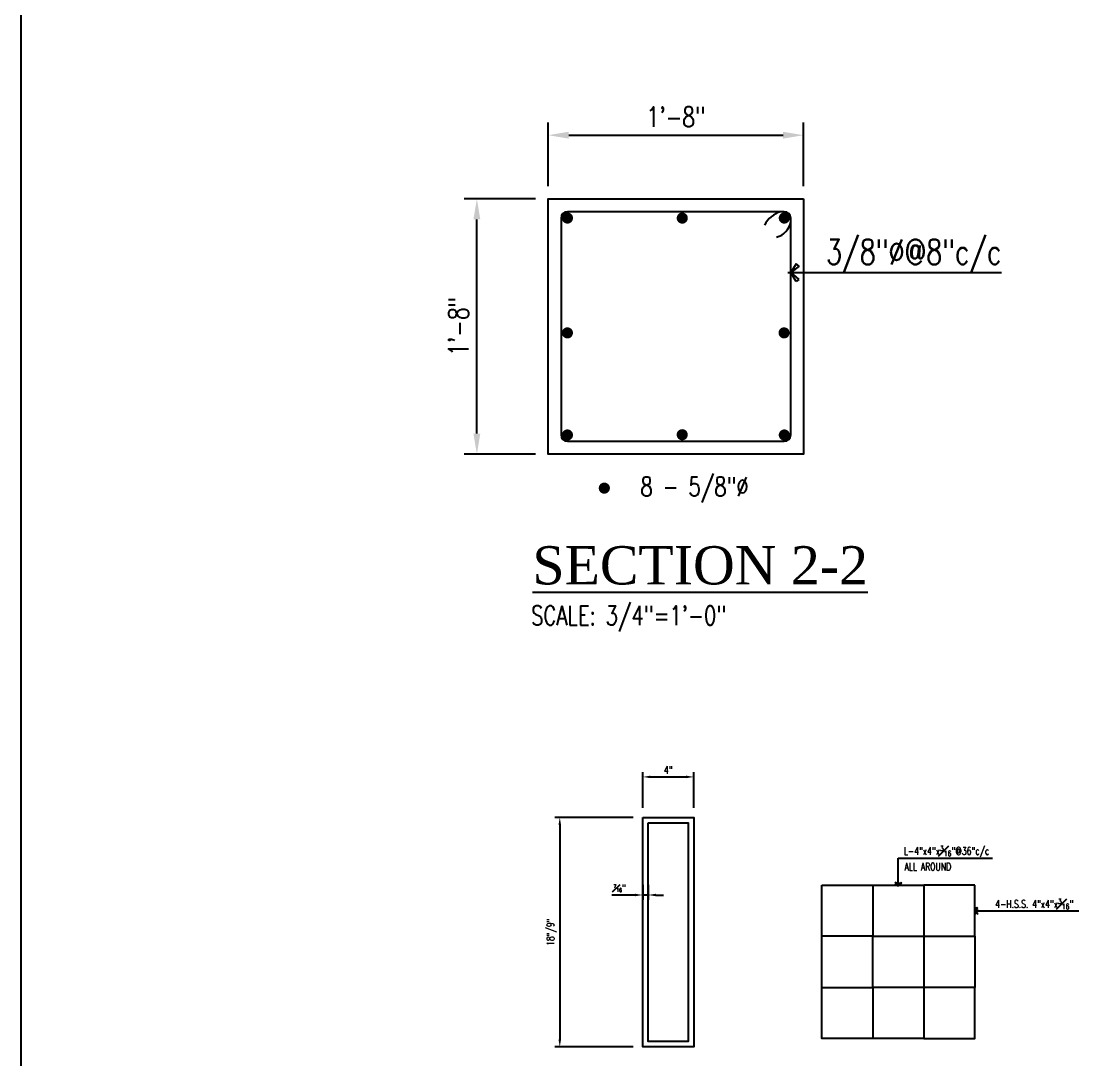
# Model space of a CAD drawing. Header units: inches. Extents: x 1300 to 5626, y -2919 to -1492.
# Drawn here: x 4140.8 to 4223.9, y -2572.8 to -2491.3 of the extents above; entities that cross this region are included whole.
import ezdxf
from ezdxf.enums import TextEntityAlignment as Align

# ---------------------------------------------------------------- set-up
doc = ezdxf.new("R2010")
doc.units = ezdxf.units.IN
doc.header["$LTSCALE"] = 10
doc.header["$MEASUREMENT"] = 0
doc.linetypes.add('GRIDS$0$CENTER', pattern=[2, 1.25, -0.25, 0.25, -0.25])
for name, color, linetype in [('A-TYP-BEAM TEXT', 2, 'Continuous'), ('A-TYP-DIM', 1, 'Continuous'), ('A-TYP-H-TEXT', 2, 'Continuous'), ('A-TYP-ST-DONUT', 6, 'Continuous'), ('BEAM', 2, 'Continuous'), ('dim', 1, 'Continuous'), ('donuts', 6, 'Continuous'), ('FOOTING', 3, 'Continuous'), ('S-BB', 6, 'Continuous'), ('SECTION', 3, 'GRIDS$0$CENTER'), ('SOLAR PANAL NO', 40, 'Continuous'), ('steel', 6, 'Continuous')]:
    doc.layers.add(name, color=color, linetype=linetype)
doc.styles.add('HADINGS', font='times.ttf')
doc.styles.add('rizwan', font='romans.shx', dxfattribs={"width": 0.75})
doc.styles.add('ROMANS', font='tahoma.ttf')
doc.styles.add('STYLE4', font='romans.shx')
doc.dimstyles.new('STYLE-64', dxfattribs={"dimscale": 0, "dimtxt": 0.09375, "dimasz": 0.125, "dimexe": 0.0625, "dimexo": 0.0625, "dimgap": 0.03125, "dimtad": 1, "dimlfac": -1, "dimzin": 3, "dimdsep": 46, "dimlunit": 4, "dimtxsty": 'ROMANS', "dimcen": 0.125, "dimdle": 4, "dimclrd": 1, "dimclre": 1, "dimclrt": 2, "dimadec": 0, "dimazin": 0, "dimtfac": 0.5, "dimtix": 1, "dimtmove": 2, "dimatfit": 3, "dimldrblk": 'ARC', "dimfxl": 0, "dimfrac": 1, "dimtolj": 1, "dimtzin": 3, "dimarcsym": 0})

# ---------------------------------------------------------------- blocks, each defined once
blk = doc.blocks.new('1-donut')
at = {"layer": 'A-TYP-ST-DONUT', "linetype": 'Continuous', "ltscale": 1.5, "const_width": 0.0273}
blk.add_lwpolyline([(0.0136, 0.0002, -1), (-0.0136, 0.0002, -1)], format="xyb", close=True, dxfattribs=at)
blk = doc.blocks.new('*D327')
at = {"layer": 'A-TYP-DIM', "color": 1, "lineweight": -2, "ltscale": 1.5, "transparency": 16777216}
for p, q in [((4182.108, -2504.28), (4182.108, -2499.28)), ((4202.108, -2504.28), (4202.108, -2499.28)), ((4183.708, -2500.28), (4200.508, -2500.28))]:
    blk.add_line(p, q, dxfattribs=at)
at = {"layer": 'A-TYP-DIM', "color": 1, "ltscale": 1.5, "transparency": 16777216}
for points in [[(4183.708, -2500.013), (4183.708, -2500.547), (4182.108, -2500.28)], [(4200.508, -2500.013), (4200.508, -2500.547), (4202.108, -2500.28)]]:
    blk.add_solid(points, dxfattribs=at)
at = {"layer": 'Defpoints', "color": 0, "ltscale": 1.5, "transparency": 16777216}
for p in [(4202.108, -2500.28), (4182.108, -2505.28), (4202.108, -2505.28)]:
    blk.add_point(p, dxfattribs=at)
at = {"layer": 'A-TYP-DIM', "color": 2, "ltscale": 1.5, "transparency": 16777216, "insert": (4192.108, -2498.85), "char_height": 1.5625, "attachment_point": 5, "style": 'rizwan'}
blk.add_mtext('\\A1;1\'-8"', dxfattribs=at)
blk = doc.blocks.new('ARC')
at = {"layer": 'dim', "color": 0, "linetype": 'ByBlock', "ltscale": 1.5}
for p, q in [((0.144, 0), (-1.163, 0)), ((-0.416, -0.321), (0, 0))]:
    blk.add_line(p, q, dxfattribs=at)
at = {"layer": 'dim', "color": 0, "ltscale": 1.5}
for p, q in [((-0.407, 0.336), (-0.262, 0.434)), ((0, 0), (-0.407, 0.336)), ((-0.275, -0.425), (0, 0)), ((-0.262, 0.434), (0, 0)), ((-0.416, -0.321), (-0.275, -0.425))]:
    blk.add_line(p, q, dxfattribs=at)
blk = doc.blocks.new('*D328')
at = {"layer": 'A-TYP-DIM', "color": 1, "lineweight": -2, "ltscale": 1.5, "transparency": 16777216}
for p, q in [((4181.108, -2505.28), (4175.509, -2505.28)), ((4176.509, -2523.68), (4176.509, -2506.88)), ((4181.108, -2525.28), (4175.509, -2525.28))]:
    blk.add_line(p, q, dxfattribs=at)
at = {"layer": 'A-TYP-DIM', "color": 1, "ltscale": 1.5, "transparency": 16777216}
for points in [[(4176.242, -2506.88), (4176.775, -2506.88), (4176.509, -2505.28)], [(4176.242, -2523.68), (4176.775, -2523.68), (4176.509, -2525.28)]]:
    blk.add_solid(points, dxfattribs=at)
at = {"layer": 'Defpoints', "color": 0, "ltscale": 1.5, "transparency": 16777216}
for p in [(4176.509, -2505.28), (4182.108, -2505.28), (4182.108, -2525.28)]:
    blk.add_point(p, dxfattribs=at)
at = {"layer": 'A-TYP-DIM', "color": 2, "ltscale": 1.5, "transparency": 16777216, "insert": (4175.079, -2515.28), "char_height": 1.5625, "attachment_point": 5, "rotation": 90, "style": 'rizwan'}
blk.add_mtext('\\A1;1\'-8"', dxfattribs=at)
blk = doc.blocks.new('*D333')
at = {"layer": 'A-TYP-DIM', "color": 1, "lineweight": -2, "ltscale": 1.5, "transparency": 16777216}
for p, q in [((4188.762, -2553.767), (4182.632, -2553.767)), ((4183.007, -2554.367), (4183.007, -2571.167)), ((4188.762, -2571.767), (4182.632, -2571.767))]:
    blk.add_line(p, q, dxfattribs=at)
at = {"layer": 'A-TYP-DIM', "color": 1, "ltscale": 1.5, "transparency": 16777216}
for points in [[(4182.907, -2554.367), (4183.107, -2554.367), (4183.007, -2553.767)], [(4182.907, -2571.167), (4183.107, -2571.167), (4183.007, -2571.767)]]:
    blk.add_solid(points, dxfattribs=at)
at = {"layer": 'Defpoints', "color": 0, "ltscale": 1.5, "transparency": 16777216}
for p in [(4189.512, -2553.767), (4183.007, -2571.767), (4189.512, -2571.767)]:
    blk.add_point(p, dxfattribs=at)
at = {"layer": 'A-TYP-DIM', "color": 2, "ltscale": 1.5, "transparency": 16777216, "insert": (4182.373, -2562.767), "char_height": 0.5859, "attachment_point": 5, "rotation": 90, "style": 'rizwan'}
blk.add_mtext('\\A1;18"/9"', dxfattribs=at)
blk = doc.blocks.new('*D334')
at = {"layer": 'A-TYP-DIM', "color": 1, "lineweight": -2, "ltscale": 1.5, "transparency": 16777216}
for p, q in [((4189.512, -2553.017), (4189.512, -2550.217)), ((4193.512, -2553.017), (4193.512, -2550.217)), ((4190.112, -2550.592), (4192.912, -2550.592))]:
    blk.add_line(p, q, dxfattribs=at)
at = {"layer": 'A-TYP-DIM', "color": 1, "ltscale": 1.5, "transparency": 16777216}
for points in [[(4190.112, -2550.492), (4190.112, -2550.692), (4189.512, -2550.592)], [(4192.912, -2550.492), (4192.912, -2550.692), (4193.512, -2550.592)]]:
    blk.add_solid(points, dxfattribs=at)
at = {"layer": 'Defpoints', "color": 0, "ltscale": 1.5, "transparency": 16777216}
for p in [(4193.512, -2550.592), (4189.512, -2553.767), (4193.512, -2553.767)]:
    blk.add_point(p, dxfattribs=at)
at = {"layer": 'A-TYP-DIM', "color": 2, "ltscale": 1.5, "transparency": 16777216, "insert": (4191.512, -2550.056), "char_height": 0.5859, "attachment_point": 5, "style": 'rizwan'}
blk.add_mtext('\\A1;4"', dxfattribs=at)
blk = doc.blocks.new('*D335')
at = {"layer": 'A-TYP-DIM', "color": 1, "lineweight": -2, "ltscale": 1.5, "transparency": 16777216}
for p, q in [((4189.512, -2559.047), (4189.512, -2560.227)), ((4189.949, -2559.047), (4189.949, -2560.227)), ((4188.912, -2559.852), (4187.086, -2559.852)), ((4189.949, -2559.852), (4189.512, -2559.852)), ((4190.549, -2559.852), (4191.149, -2559.852))]:
    blk.add_line(p, q, dxfattribs=at)
at = {"layer": 'A-TYP-DIM', "color": 1, "ltscale": 1.5, "transparency": 16777216}
for points in [[(4188.912, -2559.752), (4188.912, -2559.952), (4189.512, -2559.852)], [(4190.549, -2559.752), (4190.549, -2559.952), (4189.949, -2559.852)]]:
    blk.add_solid(points, dxfattribs=at)
at = {"layer": 'Defpoints', "color": 0, "ltscale": 1.5, "transparency": 16777216}
for p in [(4189.512, -2558.297), (4189.949, -2558.297), (4189.949, -2559.852)]:
    blk.add_point(p, dxfattribs=at)
at = {"layer": 'A-TYP-DIM', "color": 2, "ltscale": 1.5, "transparency": 16777216, "insert": (4187.699, -2559.316), "char_height": 0.58594, "attachment_point": 5, "style": 'rizwan'}
blk.add_mtext('\\A1;{\\H0.500000x;\\S7#16;}"', dxfattribs=at)

msp = doc.modelspace()

# ---------------------------------------------------------------- linework, layer by layer
at = {"layer": 'BEAM', "color": 6, "ltscale": 3}
for points in [[(4189.51159, -2553.76689), (4193.51159, -2553.76689), (4193.51159, -2571.76689), (4189.51159, -2571.76689)], [(4203.53882, -2559.09169), (4207.53882, -2559.09169), (4207.53882, -2563.09169), (4203.53882, -2563.09169)], [(4215.53882, -2559.09169), (4211.53882, -2559.09169), (4211.53882, -2563.09169), (4215.53882, -2563.09169)], [(4203.53882, -2567.09169), (4207.53882, -2567.09169), (4207.53882, -2571.09169), (4203.53882, -2571.09169)], [(4215.53882, -2567.09169), (4211.53882, -2567.09169), (4211.53882, -2571.09169), (4215.53882, -2571.09169)]]:
    msp.add_lwpolyline(points, close=True, dxfattribs=at)
at = {"layer": 'FOOTING'}
msp.add_lwpolyline([(4202.10805, -2505.28008), (4202.10805, -2525.28008), (4182.10805, -2525.28008), (4182.10805, -2505.28008)], close=True, dxfattribs=at)
at = {"layer": 'S-BB'}
for centre, radius, start, end in [((4200.95297, -2508.31324), 2.12944, 107.2176865, 152.5247237), ((4199.64715, -2506.83518), 1.47749, 283.609854, 351.4051844)]:
    msp.add_arc(centre, radius, start, end, dxfattribs=at)
at = {"layer": 'SECTION', "color": 2, "linetype": 'Continuous'}
for p, q in [((4207.53882, -2559.09169), (4211.53882, -2559.09169)), ((4203.53882, -2567.09169), (4203.53882, -2563.09169)), ((4207.53882, -2563.09169), (4211.53882, -2563.09169)), ((4207.53882, -2567.09169), (4207.53882, -2563.09169)), ((4211.53882, -2563.09169), (4211.53882, -2567.09169)), ((4215.53882, -2563.09169), (4215.53882, -2567.09169)), ((4211.53882, -2567.09169), (4207.53882, -2567.09169)), ((4211.53882, -2571.09169), (4207.53882, -2571.09169))]:
    msp.add_line(p, q, dxfattribs=at)
msp.add_lwpolyline([(4189.94909, -2554.20439), (4193.07409, -2554.20439), (4193.07409, -2571.32939), (4189.94909, -2571.32939)], close=True, dxfattribs=at)
at = {"layer": 'SOLAR PANAL NO'}
msp.add_lwpolyline([(4140.79173, -2378.26769), (4678.42223, -2378.26769), (4678.42223, -2919.20099), (4140.79173, -2919.20099)], close=True, dxfattribs=at)
at = {"layer": 'steel'}
for p, q in [((4200.60805, -2506.28008), (4183.60805, -2506.28008)), ((4183.10805, -2506.78008), (4183.10805, -2523.78008)), ((4201.10805, -2523.78008), (4201.10805, -2506.78008)), ((4183.60805, -2524.28008), (4200.60805, -2524.28008))]:
    msp.add_line(p, q, dxfattribs=at)
for centre, start, end in [((4183.60805, -2506.78008), 90, 180), ((4200.60805, -2506.78008), 0, 90), ((4183.60805, -2523.78008), 180, 270), ((4200.60805, -2523.78008), 270, 0)]:
    msp.add_arc(centre, 0.5, start, end, dxfattribs=at)

# ---------------------------------------------------------------- block references
at = {"layer": 'donuts', "yscale": 16, "zscale": 16}
for p, xscale in [((4183.60805, -2506.78008), 16), ((4200.60805, -2506.78008), -16)]:
    msp.add_blockref('1-donut', p, dxfattribs=dict(at, xscale=xscale))
for p, xscale, rotation in [((4192.60805, -2506.77599), -16, 180), ((4183.60668, -2515.77735), -16, 180), ((4200.59102, -2515.7755), -16, 180), ((4183.60805, -2523.78008), -16, 180), ((4192.60619, -2523.76033), -16, 180), ((4200.60805, -2523.78008), 16, 180), ((4186.50266, -2527.95246), -16, 90)]:
    msp.add_blockref('1-donut', p, dxfattribs=dict(at, xscale=xscale, rotation=rotation))

# ---------------------------------------------------------------- texts
at = {"layer": 'A-TYP-BEAM TEXT', "color": 2, "style": 'STYLE4', "width": 0.75}
msp.add_text('8 - 5/8"%%C', height=1.5, dxfattribs=at).set_placement((4193.57408, -2527.82984), align=Align.MIDDLE_CENTER)
at = {"layer": 'A-TYP-DIM', "color": 2, "ltscale": 1.5, "style": 'rizwan', "width": 0.75}
msp.add_text('3/8"%%C@8"c/c', height=1.953125, dxfattribs=at).set_placement((4203.88604, -2510.40703))
at = {"layer": 'A-TYP-DIM', "color": 2, "ltscale": 1.5, "char_height": 0.5859375, "attachment_point": 5, "style": 'rizwan'}
for s, insert in [('\\A1;L-4"x4"x{\\H0.7x;\\S3#16;}"@36"c/c', (4213.32828, -2556.44002)), ('\\A1;ALL AROUND', (4211.85386, -2557.62995)), ('\\A1;4-H.S.S. 4"x4"x{\\H0.7x;\\S3#16;}"', (4220.20579, -2560.55541))]:
    msp.add_mtext(s, dxfattribs=dict(at, insert=insert))
at = {"layer": 'A-TYP-H-TEXT', "color": 3, "style": 'HADINGS'}
msp.add_text('%%USECTION 2-2', height=3, dxfattribs=at).set_placement((4180.86364, -2535.50069))
at = {"layer": 'A-TYP-H-TEXT', "style": 'rizwan', "width": 0.75}
msp.add_text('SCALE: 3/4"=1\'-0"', height=1.5, dxfattribs=at).set_placement((4180.76527, -2538.68335))

# ---------------------------------------------------------------- dimensions: what is measured, and where the dimension line sits
at = {"layer": 'A-TYP-DIM', "ltscale": 1.5}
for base, p1, p2, angle, picture, middle in [((4202.10805, -2500.28008), (4182.10805, -2505.28008), (4202.10805, -2505.28008), 180, '*D327', (4192.10805, -2498.85002)), ((4176.5088, -2505.28008), (4182.10805, -2525.28008), (4182.10805, -2505.28008), 270, '*D328', (4175.07874, -2515.28008))]:
    dim = msp.add_linear_dim(base=base, p1=p1, p2=p2, angle=angle, dimstyle='STYLE-64', override={"dimscale": 16, "dimtxt": 0.097656, "dimasz": 0.1, "dimtxsty": 'rizwan', "dimsah": 1, "dimtmove": 0, "dimatfit": 2}, dxfattribs=at)
    dim.commit()
    dim.dimension.update_dxf_attribs({"geometry": picture, "text_midpoint": middle})
dim = msp.add_linear_dim(base=(4193.51159, -2550.59205), p1=(4189.51159, -2553.76689), p2=(4193.51159, -2553.76689), dimstyle='STYLE-64', override={"dimscale": 6, "dimtxt": 0.097656, "dimasz": 0.1, "dimexo": 0.125, "dimdec": 3, "dimtxsty": 'rizwan', "dimtmove": 0, "dimatfit": 2}, dxfattribs=at)
dim.commit()
dim.dimension.update_dxf_attribs({"geometry": '*D334', "text_midpoint": (4191.51159, -2550.05577)})
dim = msp.add_linear_dim(base=(4183.00732, -2571.76689), p1=(4189.51159, -2553.76689), p2=(4189.51159, -2571.76689), angle=90, text='18"/9"', dimstyle='STYLE-64', override={"dimscale": 6, "dimtxt": 0.097656, "dimasz": 0.1, "dimexo": 0.125, "dimdec": 3, "dimtxsty": 'rizwan', "dimtmove": 0, "dimatfit": 2}, dxfattribs=at)
dim.commit()
dim.dimension.update_dxf_attribs({"geometry": '*D333', "text_midpoint": (4182.3734, -2562.76689)})
dim = msp.add_linear_dim(base=(4189.94909, -2559.85217), p1=(4189.51159, -2558.29674), p2=(4189.94909, -2558.29674), dimstyle='STYLE-64', override={"dimscale": 6, "dimtxt": 0.097656, "dimasz": 0.1, "dimexo": 0.125, "dimdec": 4, "dimtxsty": 'rizwan', "dimtmove": 0, "dimatfit": 2}, dxfattribs=at)
dim.commit()
dim.dimension.update_dxf_attribs({"geometry": '*D335', "text_midpoint": (4187.69859, -2559.85217), "dimtype": 160})

# ---------------------------------------------------------------- leaders
for points, override in [([(4201.10805, -2511.05584), (4217.62431, -2511.05584)], {"dimscale": 16, "dimtxt": 0.097656, "dimasz": 0.1, "dimtmove": 0, "dimatfit": 2}), ([(4209.53882, -2559.09169), (4209.53882, -2556.97629), (4216.922, -2556.97629)], {"dimscale": 6, "dimtxt": 0.097656, "dimasz": 0.1, "dimexo": 0.125, "dimdec": 3, "dimtxsty": 'rizwan', "dimtmove": 0, "dimatfit": 2}), ([(4215.53882, -2561.09169), (4223.70323, -2561.09169)], {"dimscale": 6, "dimtxt": 0.097656, "dimasz": 0.1, "dimexo": 0.125, "dimdec": 3, "dimtxsty": 'rizwan', "dimtmove": 0, "dimatfit": 2})]:
    msp.add_leader(points, dimstyle='STYLE-64', override=override, dxfattribs=at)

doc.saveas('drawing.dxf')
